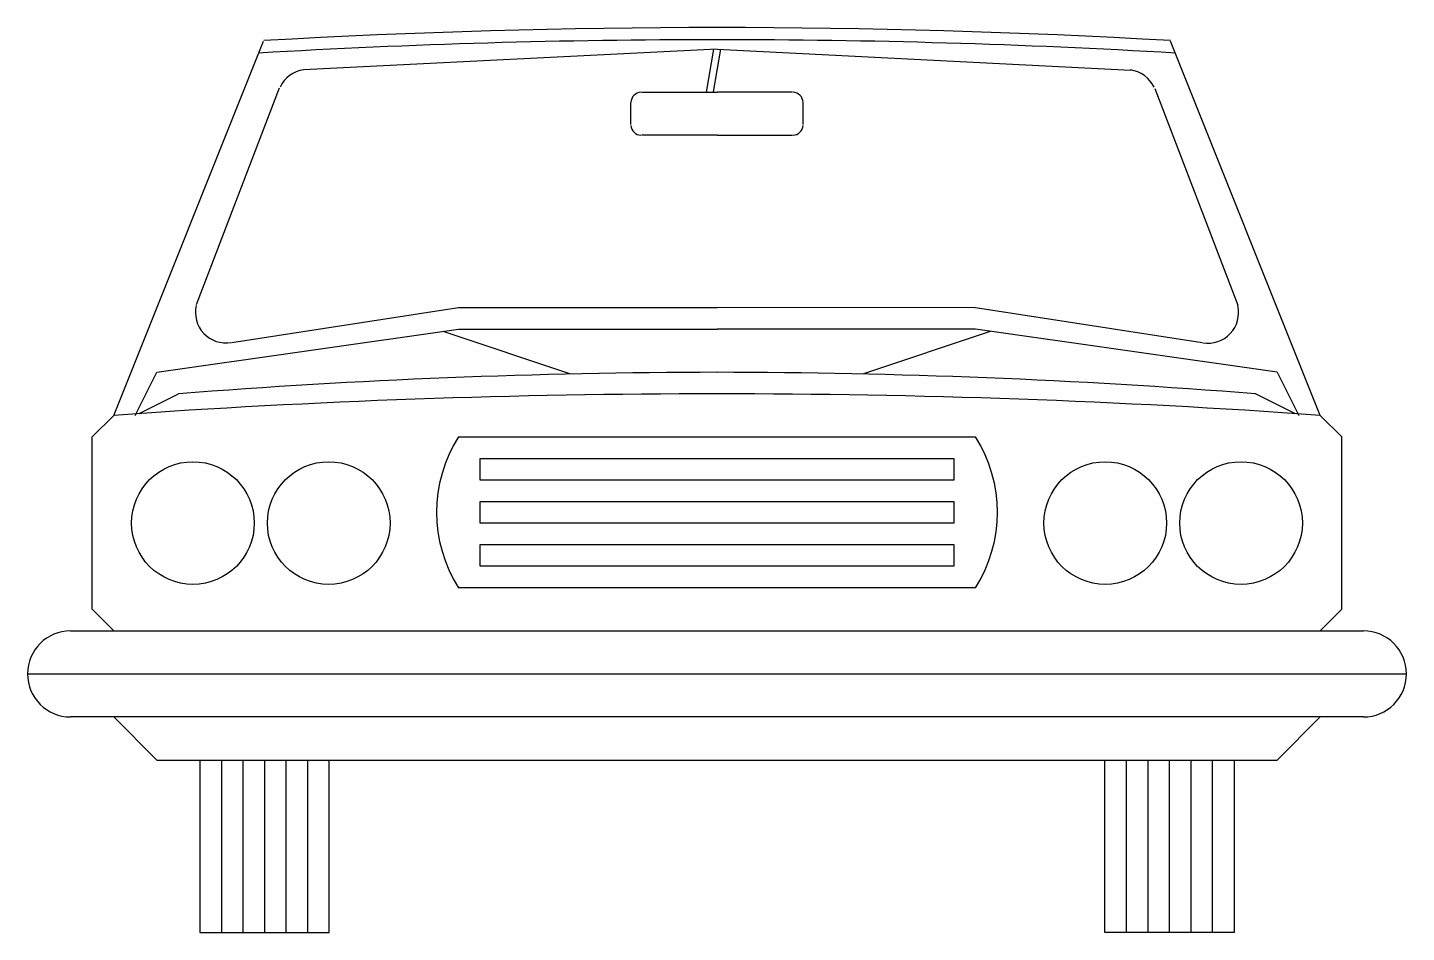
# Model space of a CAD drawing. Extents: x -6.8 to 41.2, y 0 to 31.5.
import ezdxf

# ---------------------------------------------------------------- set-up
doc = ezdxf.new("R2010")
doc.units = 0
doc.layers.get('0').update_dxf_attribs({"linetype": 'CONTINUOUS'})

msp = doc.modelspace()

# ---------------------------------------------------------------- linework, layer by layer
for p, q in [((-3.75, 18), (1.46, 31.025)), ((17.13, 30.75), (16.875, 29.25)), ((17.37, 30.75), (17.122, 29.258)), ((38.25, 18), (33.039, 31.026)), ((-2.25, 19.5), (8.25, 21)), ((7.736, 20.921), (12.148, 19.446)), ((8.25, 21), (17.25, 21)), ((26.25, 21), (17.25, 21)), ((26.763, 20.921), (22.352, 19.446)), ((36.75, 19.5), (26.25, 21)), ((-3, 18), (-2.25, 19.5)), ((36.75, 19.5), (37.5, 18)), ((-2.863, 18.068), (-1.5, 18.75)), ((37.363, 18.068), (36, 18.75)), ((-4.5, 17.25), (-3.75, 18)), ((39, 17.25), (38.25, 18)), ((-4.5, 11.25), (-4.5, 17.25)), ((8.25, 17.25), (26.25, 17.25)), ((39, 11.25), (39, 17.25)), ((9, 16.5), (25.5, 16.5)), ((9, 15.75), (9, 16.5)), ((25.5, 16.5), (25.5, 15.75)), ((25.5, 15.75), (9, 15.75)), ((9, 15), (25.5, 15)), ((9, 14.25), (9, 15)), ((25.5, 15), (25.5, 14.25)), ((25.5, 14.25), (9, 14.25)), ((9, 13.5), (25.5, 13.5)), ((9, 12.75), (9, 13.5)), ((25.5, 13.5), (25.5, 12.75)), ((25.5, 12.75), (9, 12.75)), ((26.25, 12), (8.25, 12)), ((-3.75, 10.5), (-4.5, 11.25)), ((38.25, 10.5), (39, 11.25)), ((-5.25, 10.5), (39.75, 10.5)), ((-6.75, 9), (41.25, 9)), ((39.75, 7.5), (-5.25, 7.5)), ((-3.75, 7.5), (-2.25, 6)), ((36.75, 6), (38.25, 7.5)), ((-2.25, 6), (36.75, 6)), ((-0.75, 6), (-0.75, 0)), ((0, 6), (0, 0)), ((0.75, 0), (0.75, 6)), ((1.5, 6), (1.5, 0)), ((2.25, 0), (2.25, 6)), ((3, 6), (3, 0)), ((3.75, 0), (3.75, 6)), ((30.75, 0), (30.75, 6)), ((31.5, 0), (31.5, 6)), ((32.25, 6), (32.25, 0)), ((33, 0), (33, 6)), ((33.75, 6), (33.75, 0)), ((34.5, 0), (34.5, 6)), ((35.25, 6), (35.25, 0)), ((-0.75, 0), (3.75, 0)), ((35.25, 0), (30.75, 0))]:
    msp.add_line(p, q)
for points in [[(17.25, 30.75), (2.852, 30.03)], [(17.254, 30.75), (31.652, 30.023)], [(2.013, 29.385), (-0.885, 21.849)], [(32.49, 29.378), (35.385, 21.841)], [(14.25, 28.125), (14.25, 28.875)], [(14.625, 29.25), (17.25, 29.25)], [(19.875, 29.25), (17.25, 29.25)], [(20.25, 28.125), (20.25, 28.875)], [(17.25, 27.75), (14.625, 27.75)], [(17.25, 27.75), (19.875, 27.75)], [(0.364, 20.537), (8.25, 21.75), (17.25, 21.75)], [(34.135, 20.529), (26.25, 21.746), (17.25, 21.75)]]:
    msp.add_lwpolyline(points)
for centre in [(-0.992, 14.252), (3.733, 14.252), (30.767, 14.252), (35.492, 14.252)]:
    msp.add_circle(centre, 2.135)
for centre, radius, start, end in [((17.25, -242.25), 273.75, 86.69396, 93.3033), ((17.25, -242.673), 273.75, 86.65721, 93.3419), ((3, 28.979), 1.061, 97.4497, 154.9311), ((31.503, 28.972), 1.061, 25.0421, 82.5235), ((14.625, 28.875), 0.375, 93.6083, 178.1081), ((19.875, 28.875), 0.375, 1.8919, 86.3917), ((14.625, 28.125), 0.375, 184.4192, 266.4386), ((19.875, 28.125), 0.375, 273.5614, 355.5808), ((0.154, 21.583), 1.061, 166.5724, 279.9572), ((34.346, 21.575), 1.061, 260.016, 13.4008), ((17.625, -224.625), 244.125, 90.08801, 94.49321), ((16.875, -224.625), 244.125, 85.50679, 89.91199), ((17.25, -275.625), 294.375, 85.90918, 94.09081), ((12.375, 14.625), 4.889, 147.5288, 212.4712), ((22.125, 14.625), 4.889, 327.5288, 32.4712), ((-5.25, 9), 1.5, 90, 270), ((39.75, 9), 1.5, 270, 90)]:
    msp.add_arc(centre, radius, start, end)

doc.saveas('drawing.dxf')
